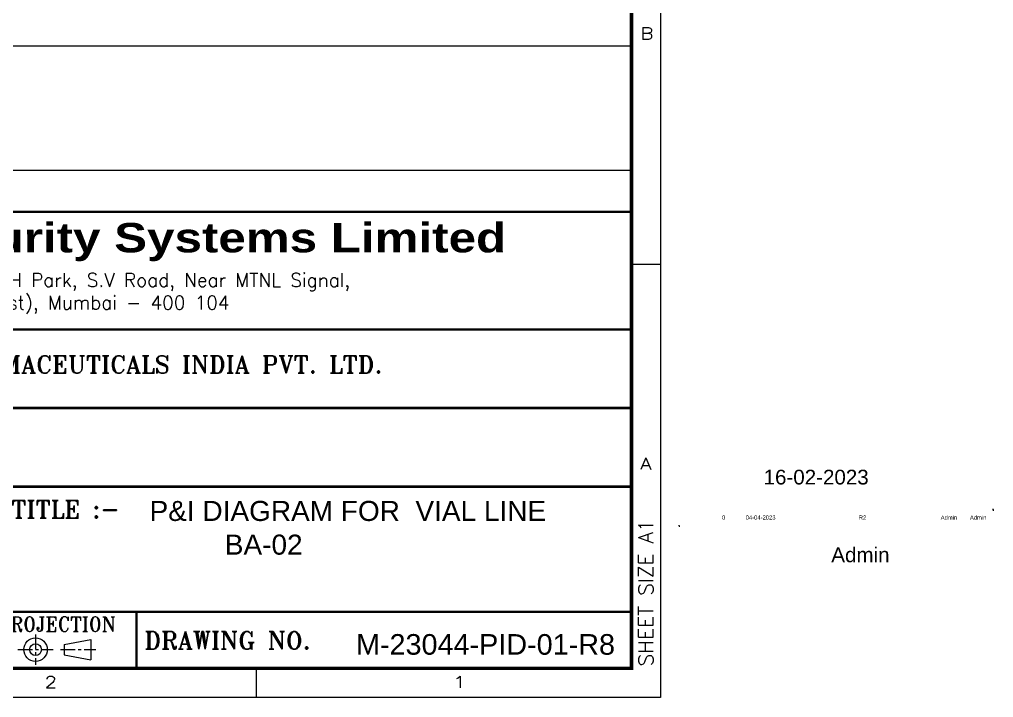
# Model space of a CAD drawing. Header units: millimetres. Extents: x -6754 to 5895, y -4820 to 1016.
# Drawn here: x -1479 to -896, y -2570 to -2164 of the extents above; entities that cross this region are included whole.
import ezdxf
from ezdxf.enums import TextEntityAlignment as Align

# ---------------------------------------------------------------- set-up
doc = ezdxf.new("R2010")
doc.units = ezdxf.units.MM
doc.linetypes.add('CENTER', pattern=[2, 1.25, -0.25, 0.25, -0.25])
doc.layers.get('0').update_dxf_attribs({"linetype": 'CONTINUOUS'})
for name, color, linetype in [('$PHI_TITL_3', 6, 'CONTINUOUS'), ('$PHI_TITL_4', 3, 'CONTINUOUS'), ('$PHI_TITL_418-25', 3, 'CONTINUOUS'), ('$PHI_TITL_425-35', 2, 'CONTINUOUS'), ('BLOCK', 7, 'CONTINUOUS')]:
    doc.layers.add(name, color=color, linetype=linetype)
doc.styles.add('ISO', font='isocp')
doc.styles.add('ROMANS', font='romans.shx')
doc.styles.add('ROMANT', font='romant.shx')
doc.styles.add('SANSSERIFBOLD', font='sasb____.pfb')
doc.styles.get("Standard").update_dxf_attribs({"font": 'arial.ttf'})

# ---------------------------------------------------------------- blocks, each defined once
blk = doc.blocks.new('phi-a1praj')
at = {"color": 7}
for p, q in [((836.03, 4.97), (836.03, 589.03)), ((836.03, 73.63), (841, 73.63)), ((25.12, 4.97), (836.03, 4.97)), ((772.35, 0), (772.35, 4.97))]:
    blk.add_line(p, q, dxfattribs=at)
blk.add_lwpolyline([(0, 594), (841, 594), (841, 0), (0, 0)], close=True)
at = {"color": 7, "const_width": 0.597}
blk.add_lwpolyline([(836.03, 4.97), (836.03, 589.03), (25.12, 589.03), (25.12, 4.97)], close=True, dxfattribs=at)
at = {"color": 7, "style": 'ROMANS', "width": 1.25}
for s, p in [('B', (838.67, 112.8)), ('2', (737.37, 2.62)), ('1', (806.8, 2.62))]:
    blk.add_text(s, height=1.99, dxfattribs=at).set_placement(p, align=Align.MIDDLE)
blk.add_text('A', height=1.99, dxfattribs=at).set_placement((837.53, 38.74))
at = {"color": 7, "style": 'ROMANS'}
blk.add_text('SHEET SIZE A1', height=2.5, rotation=90, dxfattribs=at).set_placement((839.73, 5.3))
at = {"style": 'ISO', "flags": 1}
for tag, p in [('$UR', (836.03, 589.03)), ('$LL', (25.12, 4.97)), ('$INSERT', (836.03, 4.97))]:
    blk.add_attdef(tag, p, '', height=2.5, dxfattribs=at)
blk = doc.blocks.new('PHI-PIDPRAJA1')
for p, q in [((0, 84.54), (-188.3, 84.54)), ((-96.36, 4.01), (-91.86, 4.87)), ((-96.36, 4.01), (-96.36, 2.3)), ((-91.86, 4.87), (-91.86, 1.44)), ((-96.36, 2.3), (-91.86, 1.44)), ((-188.3, 0), (0, 0))]:
    blk.add_line(p, q)
at = {"color": 7}
for p, q in [((-108.51, 9.57), (0, 9.57)), ((-84.1, 0), (-84.1, 9.57))]:
    blk.add_line(p, q, dxfattribs=at)
at = {"color": 1, "linetype": 'CENTER', "ltscale": 2}
for p, q in [((-101.25, 5.72), (-101.25, 0.59)), ((-104.25, 3.16), (-98.25, 3.16)), ((-96.99, 3.16), (-91, 3.16))]:
    blk.add_line(p, q, dxfattribs=at)
at = {"color": 7, "const_width": 0.426}
for points in [[(-188.3, 0), (-188.3, 77.54), (0, 77.54)], [(-188.3, 57.54), (0, 57.54)], [(-188.3, 44.2), (0, 44.2)], [(-188.3, 30.85), (0, 30.85)], [(-188.3, 9.57), (0, 9.57), (0, 9.57)], [(-84.1, 9.57), (-84.1, 0)]]:
    blk.add_lwpolyline(points, dxfattribs=at)
for radius in [2, 1]:
    blk.add_circle((-101.25, 3.16), radius)
at = {"layer": '$PHI_TITL_4'}
for tag, height, p in [('SO_REF_NO', 2.5, (-139.42, 80.66)), ('CUSTOMER1', 2.5, (-139.42, 51.38)), ('CONSULTANT', 2.5, (-124.94, 37.14)), ('DRAWN', 2.5, (-149.89, 26.98)), ('DRAWN_DATE', 2.5, (-122.16, 26.98)), ('DESCRIPTION_1', 2.5, (-62.48, 25.99)), ('CHECK_DATE', 2.5, (-122.16, 20.22)), ('DESCRIPTION_2', 2.5, (-62.48, 20.99)), ('CHECKED', 2.5, (-149.89, 20.22)), ('DESCRIPTION_3', 2.5, (-62.48, 15.99)), ('APPROVED', 2.5, (-149.89, 12.99)), ('APPR_DATE', 2.5, (-122.16, 12.99)), ('INT_DRAWINGNO', 3.5, (-24.79, 4.05)), ('PROJECT_NO', 2.5, (-175.03, 2.69)), ('SHEET', 2.5, (-121.75, 2.69))]:
    blk.add_attdef(tag, text='', height=height, dxfattribs=at).set_placement(p, align=Align.MIDDLE)
at = {"layer": '$PHI_TITL_4', "flags": 1}
blk.add_attdef('$REVTABLE', (-376.59, 10), '', height=2.5, dxfattribs=at)
at = {"color": 7, "style": 'ROMANT'}
for s, p in [('TITLE :-', (-105.37, 25.48)), ('DRAWING NO.', (-82.74, 3.21))]:
    blk.add_text(s, height=3, dxfattribs=at).set_placement(p)
at = {"color": 7, "style": 'ROMANT', "width": 0.93}
blk.add_text('PROJECTION', height=2.5, dxfattribs=at).set_placement((-107.74, 6.24))
at = {"insert": (-127.54, 67.1), "char_height": 2.3, "width": 92.9311, "attachment_point": 1, "style": 'ROMANS'}
blk.add_mtext('Unit 1604, DLH Park, S.V Road, Near MTNL Signal, \\PGoregaon (West), Mumbai - 400 104', dxfattribs=at)
at = {"style": 'ROMANS', "flags": 12}
blk.add_attdef('NTS', (-157.61, 1.42), '', height=2.5, dxfattribs=at)
at = {"layer": 'BLOCK', "color": 5, "style": 'SANSSERIFBOLD', "width": 1.2}
blk.add_text('Praj HiPurity Systems Limited', height=5, dxfattribs=at).set_placement((-80.9, 72.52), align=Align.MIDDLE)
blk = doc.blocks.new('PHI_2023040419455')
at = {"color": 0, "linetype": 'ByBlock'}
for p, q in [((188.3, 94.97), (187.67, 94.97)), ((188.3, 94.22), (188.3, 94.97)), ((0, 84.97), (0, 85.72)), ((0, 84.97), (0.5, 84.97))]:
    blk.add_line(p, q, dxfattribs=at)
for tag, p in [('REVISION', (26.64, 90.24)), ('P_LASTOBJREVISIONDATE', (48.81, 90.24)), ('P_LASTCOMMENT', (109.82, 90.24)), ('P_LASTOBJREVISIONUSER', (161.63, 90.24)), ('P_CREATIONUSER', (179.1, 90.24))]:
    blk.add_attdef(tag, text='', height=2.5).set_placement(p, align=Align.MIDDLE)

msp = doc.modelspace()

# ---------------------------------------------------------------- linework, layer by layer
msp.add_line((-1112.77, -2180.29), (-3971.02, -2180.29))

# ---------------------------------------------------------------- block references
at = {"layer": '$PHI_TITL_3'}
ref = msp.add_blockref('PHI-PIDPRAJA1', (-1112.77, -2552.81), dxfattribs=dict(at, xscale=3.524766200065415, yscale=3.524766200065415, zscale=3.524766200065415))
ref.add_attrib('DESCRIPTION_2', 'BA-02', dxfattribs={"layer": '$PHI_TITL_418-25', "color": 7, "height": 12}).set_placement((-1332.99, -2478.81), align=Align.MIDDLE)
ref.add_attrib('DESCRIPTION_1', 'P&I DIAGRAM FOR  VIAL LINE ', dxfattribs={"layer": '$PHI_TITL_418-25', "color": 7, "height": 12}).set_placement((-1280.27, -2458.62), align=Align.MIDDLE)
ref.add_attrib('DRAWN', 'Admin', dxfattribs={"layer": '$PHI_TITL_418-25', "height": 8.812}).set_placement((-975.6, -2484.74), align=Align.MIDDLE)
ref.add_attrib('DRAWN_DATE', '16-02-2023', dxfattribs={"layer": '$PHI_TITL_418-25', "height": 8.812}).set_placement((-1002.12, -2438.38), align=Align.MIDDLE)
ref.add_attrib('INT_DRAWINGNO', 'M-23044-PID-01-R8', dxfattribs={"layer": '$PHI_TITL_425-35', "color": 7, "height": 12.3367}).set_placement((-1200.15, -2538.55), align=Align.MIDDLE)
ref.add_attrib('CUSTOMER1', 'M/S. BAXTER PHARMACEUTICALS INDIA PVT. LTD.', dxfattribs={"layer": '$PHI_TITL_418-25', "color": 7, "height": 10.5478, "style": 'ROMANT'}).set_placement((-1449.36, -2371.69), align=Align.MIDDLE)
ref = msp.add_blockref('PHI_2023040419455', (-1084.17, -2552.81), dxfattribs=at)
ref.add_attrib('REVISION', '0', dxfattribs={"layer": '$PHI_TITL_418-25', "height": 2.5}).set_placement((-1057.53, -2462.57), align=Align.MIDDLE)
ref.add_attrib('P_LASTOBJREVISIONDATE', '04-04-2023', dxfattribs={"layer": '$PHI_TITL_418-25', "height": 2.5}).set_placement((-1035.37, -2462.57), align=Align.MIDDLE)
ref.add_attrib('P_LASTCOMMENT', 'R2', dxfattribs={"layer": '$PHI_TITL_418-25', "height": 2.5}).set_placement((-974.35, -2462.57), align=Align.MIDDLE)
ref.add_attrib('P_LASTOBJREVISIONUSER', 'Admin', dxfattribs={"layer": '$PHI_TITL_418-25', "height": 2.5}).set_placement((-922.55, -2462.57), align=Align.MIDDLE)
ref.add_attrib('P_CREATIONUSER', 'Admin', dxfattribs={"layer": '$PHI_TITL_418-25', "height": 2.5}).set_placement((-905.07, -2462.57), align=Align.MIDDLE)
at = {"xscale": 3.524766200065415, "yscale": 3.524766200065415, "zscale": 3.524766200065415}
msp.add_blockref('phi-a1praj', (-4059.57, -2570.35), dxfattribs=at)

doc.saveas('drawing.dxf')
